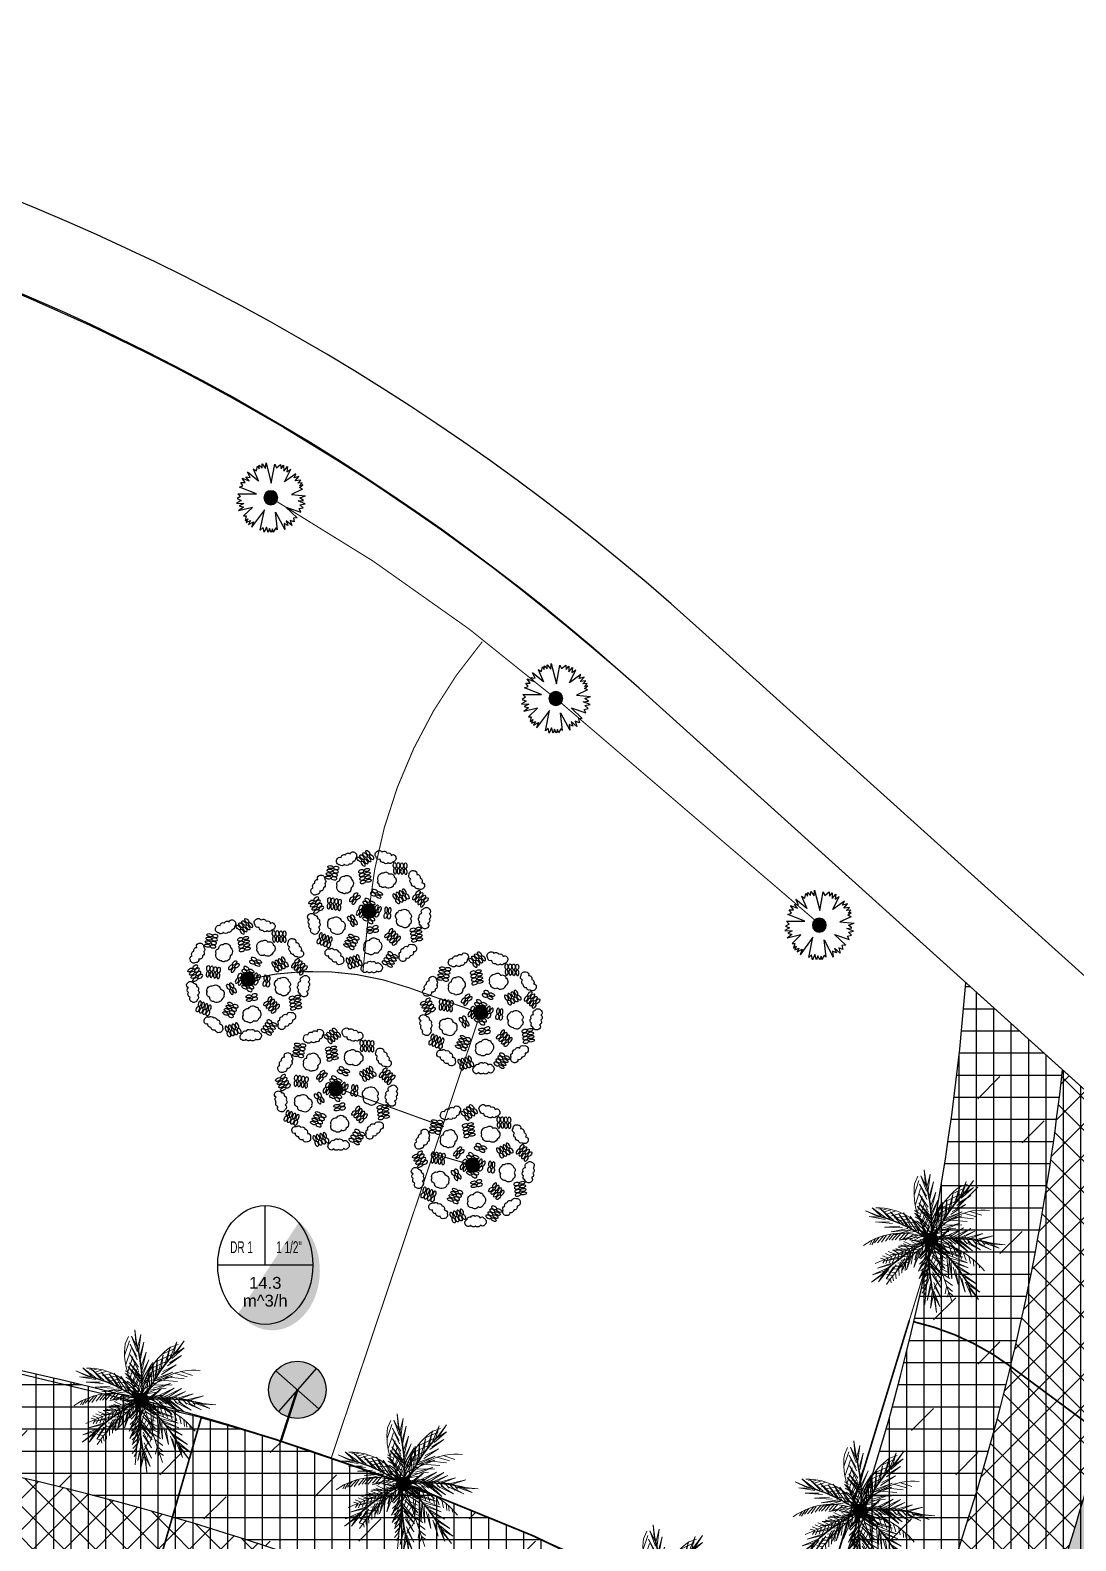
# Model space of a CAD drawing. Extents: x 671027 to 671614, y 802418 to 802669.
# Drawn here: x 671381.83 to 671411.85, y 802572.02 to 802615.4 of the extents above; entities that cross this region are included whole.
import ezdxf
from ezdxf.enums import TextEntityAlignment as Align

# ---------------------------------------------------------------- set-up
doc = ezdxf.new("R2010")
doc.units = 0
for name, color, linetype in [('Bubbler 110', 1, 'Continuous'), ('Bubbler 60', 200, 'Continuous'), ('casia jaloka', 8, 'Continuous'), ('cicas', 8, 'Continuous'), ('drip line', 7, 'Continuous'), ('L-VALV-NOTN', 7, 'Continuous'), ('L-VALV-SYMB', 7, 'Continuous'), ('L-ZONE-ATTR-VALV', 7, 'Continuous'), ('Pipe-Lateral-10 Bars-32mm', 7, 'Continuous'), ('Pipe-Lateral-10 Bars-50mm', 7, 'Continuous'), ('Pipe-Lateral-10 Bars-75mm', 7, 'Continuous'), ('ROAD BORDER', 7, 'Continuous'), ('Roads boundry', 7, 'Continuous'), ('shrubs-Gc', 7, 'Continuous')]:
    doc.layers.add(name, color=color, linetype=linetype)
doc.layers.add('L-SYMB-TRIM', color=7, linetype='Continuous', true_color=0x000000)
doc.layers.add('palm bltshardia', color=8, linetype='Continuous', lineweight=15)
doc.styles.get("Standard").update_dxf_attribs({"font": 'arial.ttf'})
doc.styles.add('ValveZoneLabelText', font='arial.ttf', dxfattribs={"height": 0.2})
doc.linetypes.add('32mm', pattern='A,0.5,-0.2,["32mm",Standard,S=0.1,R=0,X=-0.1,Y=-0.05],-0.5', length=1.2)
doc.linetypes.add('50mm', pattern='A,0.5,-0.2,["50mm",Standard,S=0.1,R=0,X=-0.1,Y=-0.05],-0.5', length=1.2)
doc.linetypes.add('75mm', pattern='A,0.5,-0.2,["75mm",Standard,S=0.1,R=0,X=-0.1,Y=-0.05],-0.5', length=1.2)
doc.linetypes.add('PIPE 90', pattern='A,12.7,-5.08,["GAS",Standard,S=2.54,R=0,X=-2.54,Y=-1.27],-6.35', length=24.13)
pattern_1 = [(90, (0, 0), (-0.5, 0), [])]

# ---------------------------------------------------------------- blocks, each defined once
blk = doc.blocks.new('aer')
at = {"layer": 'palm bltshardia', "color": 60}
for p, q in [((-0.891, 1.136, -0.051), (-0.879, 1.331, -0.051)), ((-0.81, 0.872, -0.051), (-0.819, 1.243, -0.051)), ((-0.278, 0.753, -0.051), (-0.062, 1.138, -0.051)), ((-0.277, 0.977, -0.051), (-0.076, 1.224, -0.051)), ((-0.255, 1.133, -0.051), (-0.058, 1.356, -0.051)), ((-0.707, 0.675, -0.051), (-0.718, 1.075, -0.051)), ((-0.603, 0.53, -0.051), (-0.613, 0.908, -0.051)), ((-0.51, 0.415, -0.051), (-0.513, 0.771, -0.051)), ((-0.258, 0.596, -0.051), (-0.065, 0.972, -0.051)), ((-0.21, 0.41, -0.051), (-0.041, 0.821, -0.051)), ((0.825, 0.752, -0.051), (0.985, 0.699, -0.051)), ((0.904, 0.782, -0.051), (1.026, 0.747, -0.051)), ((1.011, 0.826, -0.051), (1.077, 0.81, -0.051)), ((-0.425, 0.295, -0.051), (-0.425, 0.655, -0.051)), ((-0.339, 0.232, -0.051), (-0.331, 0.554, -0.051)), ((-0.217, 0.114, -0.051), (-0.257, 0.443, -0.051)), ((-0.149, 0.254, -0.051), (-0.025, 0.658, -0.051)), ((-0.095, 0.15, -0.051), (-0.012, 0.47, -0.051)), ((0.371, 0.427, -0.051), (0.632, 0.412, -0.051)), ((0.48, 0.526, -0.051), (0.717, 0.496, -0.051)), ((0.575, 0.6, -0.051), (0.788, 0.582, -0.051)), ((0.714, 0.682, -0.051), (0.895, 0.65, -0.051)), ((-1.388, 0.173, -0.051), (-1.523, 0.314, -0.051)), ((-1.139, 0.052, -0.051), (-1.417, 0.299, -0.051)), ((-0.925, -0.006, -0.051), (-1.225, 0.258, -0.051)), ((-0.748, -0.029, -0.051), (-1.032, 0.221, -0.051)), ((-0.6, -0.038, -0.051), (-0.863, 0.202, -0.051)), ((-0.454, -0.058, -0.051), (-0.718, 0.187, -0.051)), ((-0.349, -0.038, -0.051), (-0.579, 0.187, -0.051)), ((-0.18, -0.029, -0.051), (-0.449, 0.166, -0.051)), ((0.119, 0.117, -0.051), (0.41, 0.15, -0.051)), ((0.196, 0.228, -0.051), (0.479, 0.242, -0.051)), ((0.29, 0.343, -0.051), (0.575, 0.325, -0.051))]:
    blk.add_line(p, q, dxfattribs=at)
at = {"layer": 'palm bltshardia', "elevation": -0.051}
for points in [[(-0.74, 1.253), (-0.9, 1.5), (-0.747, 1.23)], [(0.677, 1.327), (0.807, 1.59), (0.653, 1.32)], [(-1.325, 0.422), (-1.605, 0.513), (-1.304, 0.434)], [(1.474, 0.41), (1.758, 0.487), (1.454, 0.424)], [(1.37, -0.471), (1.65, -0.562), (1.35, -0.483)], [(-1.038, -0.969), (-1.257, -1.165), (-1.038, -0.945)], [(0.31, -1.415), (0.371, -1.703), (0.289, -1.403)]]:
    blk.add_lwpolyline(points, dxfattribs=at)
at = {"layer": 'palm bltshardia', "color": 52, "elevation": -0.051}
for points in [[(-0.674, 1.05), (-0.948, 1.329), (-0.715, 1.143)], [(-0.629, 1.061), (-0.748, 1.433), (-0.692, 1.141)], [(-0.372, 0.679), (-0.449, 1.098), (-0.424, 0.739)], [(0.421, 1.002), (0.498, 1.407), (0.461, 1.073)], [(0.484, 0.952), (0.786, 1.232), (0.523, 1.022)], [(-0.455, 0.644), (-0.79, 0.908), (-0.484, 0.718)], [(-0.243, 0.4), (-0.234, 0.912), (-0.291, 0.483)], [(0.073, 0.241), (0.046, 0.832), (0.12, 0.405)], [(0.226, 0.576), (0.227, 1.052), (0.262, 0.648)], [(0.228, 0.559), (0.631, 0.814), (0.27, 0.628)], [(-1.111, 0.363), (-1.501, 0.383), (-1.204, 0.404)], [(-1.112, 0.409), (-1.451, 0.603), (-1.212, 0.425)], [(-0.664, 0.301), (-1.004, 0.558), (-0.742, 0.31)], [(-0.251, 0.358), (-0.722, 0.605), (-0.315, 0.456)], [(-0.334, 0.177), (-0.694, 0.569), (-0.446, 0.214)], [(-0.02, 0.001), (-0.243, 0.382), (-0.081, 0.025)], [(0.009, 0.105), (0.103, 0.536), (-0.019, 0.164)], [(0.083, 0.078), (0.397, 0.386), (0.148, 0.085)], [(0.094, 0.247), (0.608, 0.539), (0.207, 0.374)], [(0.472, 0.216), (0.851, 0.589), (0.585, 0.247)], [(0.807, 0.324), (1.16, 0.563), (0.886, 0.329)], [(1.257, 0.363), (1.648, 0.363), (1.352, 0.399)], [(1.26, 0.408), (1.609, 0.585), (1.361, 0.419)], [(-0.675, 0.212), (-1.1, 0.179), (-0.747, 0.247)], [(-0.373, 0.158), (-0.866, 0.018), (-0.465, 0.183)], [(-0.024, -0.011), (-0.416, -0.211), (-0.088, 0.002)], [(0.069, -0.039), (0.462, 0.162), (0.133, -0.051)], [(0.51, 0.195), (0.995, 0.031), (0.603, 0.216)], [(0.814, 0.234), (1.237, 0.18), (0.887, 0.265)], [(-0.33, -0.233), (-0.849, -0.348), (-0.418, -0.311)], [(-0.021, -0.049), (-0.462, -0.051), (-0.073, -0.09)], [(-0.334, -0.276), (-0.459, -0.773), (-0.402, -0.343)], [(0.022, -0.075), (-0.197, -0.458), (0.031, -0.14)], [(-0.013, -0.058), (-0.035, -0.498), (-0.056, -0.107)], [(0.034, -0.072), (0.404, -0.312), (0.055, -0.134)], [(0.066, -0.051), (0.288, -0.432), (0.127, -0.075)], [(0.38, -0.226), (0.739, -0.618), (0.491, -0.263)], [(0.419, -0.208), (0.911, -0.068), (0.511, -0.233)], [(0.709, -0.351), (1.049, -0.607), (0.788, -0.36)], [(0.721, -0.261), (1.146, -0.229), (0.792, -0.296)], [(-0.603, -0.456), (-0.995, -0.622), (-0.65, -0.52)], [(-0.531, -0.511), (-0.716, -0.895), (-0.597, -0.555)], [(0.027, -0.435), (-0.133, -0.942), (0.05, -0.549)], [(0.062, -0.459), (0.43, -0.816), (0.087, -0.551)], [(1.156, -0.413), (1.547, -0.432), (1.249, -0.453)], [(1.157, -0.458), (1.496, -0.653), (1.257, -0.474)], [(-0.92, -0.79), (-1.258, -0.987), (-0.984, -0.869)], [(-0.88, -0.812), (-1.092, -1.141), (-0.961, -0.873)], [(0.084, -0.782), (0.031, -1.205), (0.115, -0.855)], [(0.167, -0.748), (0.408, -1.099), (0.172, -0.827)], [(0.214, -1.224), (0.216, -1.615), (0.251, -1.319)], [(0.254, -1.2), (0.432, -1.548), (0.265, -1.301)]]:
    blk.add_lwpolyline(points, dxfattribs=at)
at = {"layer": 'palm bltshardia', "color": 64, "elevation": -0.051}
for points in [[(-0.585, 0.868), (-0.897, 1.137), (-0.626, 0.937)], [(-0.51, 0.897), (-0.602, 1.299), (-0.551, 0.966)], [(0.292, 0.778), (0.353, 1.2), (0.342, 0.84)], [(0.566, 1.137), (0.83, 1.426), (0.604, 1.231)], [(-0.313, 0.485), (-0.726, 0.725), (-0.358, 0.553)], [(-0.298, 0.478), (-0.317, 0.955), (-0.337, 0.549)], [(-0.095, 0.207), (-0.091, 0.798), (-0.148, 0.369)], [(0.146, 0.458), (0.125, 0.989), (0.199, 0.563)], [(0.364, 0.723), (0.688, 0.999), (0.39, 0.798)], [(-0.913, 0.369), (-1.252, 0.602), (-0.99, 0.392)], [(-0.474, 0.204), (-0.81, 0.542), (-0.55, 0.23)], [(-0.1, 0.185), (-0.625, 0.458), (-0.218, 0.308)], [(-0.129, 0.074), (-0.526, 0.513), (-0.278, 0.157)], [(0.047, 0.113), (-0.064, 0.539), (0.073, 0.172)], [(0.187, 0.472), (0.635, 0.72), (0.235, 0.555)], [(0.262, 0.124), (0.681, 0.542), (0.415, 0.2)], [(0.612, 0.236), (0.966, 0.557), (0.69, 0.258)], [(1.059, 0.379), (1.41, 0.595), (1.138, 0.398)], [(-0.922, 0.289), (-1.334, 0.276), (-1, 0.312)], [(-0.463, 0.191), (-0.929, 0.088), (-0.541, 0.21)], [(-0.148, 0.064), (-0.719, -0.091), (-0.319, 0.074)], [(0.083, 0.065), (0.409, -0.232), (0.148, 0.06)], [(0.119, 0.08), (0.5, 0.3), (0.143, 0.14)], [(0.194, -0.113), (0.765, 0.041), (0.364, -0.124)], [(0.281, 0.113), (0.843, -0.071), (0.451, 0.114)], [(0.601, 0.224), (1.061, 0.097), (0.681, 0.239)], [(1.065, 0.298), (1.475, 0.264), (1.143, 0.317)], [(-0.424, -0.34), (-0.884, -0.463), (-0.484, -0.393)], [(-0.139, -0.107), (-0.717, -0.231), (-0.285, -0.194)], [(-0.407, -0.338), (-0.551, -0.792), (-0.463, -0.396)], [(-0.139, -0.129), (-0.291, -0.7), (-0.234, -0.271)], [(0.013, -0.206), (-0.168, -0.769), (0.015, -0.376)], [(0.032, -0.217), (0.451, -0.634), (0.108, -0.37)], [(0.175, -0.124), (0.572, -0.562), (0.324, -0.207)], [(0.509, -0.24), (0.974, -0.138), (0.587, -0.26)], [(0.519, -0.254), (0.856, -0.591), (0.596, -0.279)], [(0.967, -0.338), (1.379, -0.325), (1.045, -0.361)], [(-0.786, -0.638), (-1.158, -0.815), (-0.845, -0.694)], [(-0.721, -0.686), (-0.916, -1.049), (-0.78, -0.742)], [(0.073, -0.569), (-0.052, -1.029), (0.088, -0.648)], [(0.079, -0.553), (0.401, -0.905), (0.101, -0.631)], [(0.958, -0.419), (1.298, -0.652), (1.036, -0.441)], [(0.149, -1.032), (0.117, -1.442), (0.168, -1.11)], [(0.223, -1), (0.44, -1.35), (0.242, -1.078)]]:
    blk.add_lwpolyline(points, dxfattribs=at)
at = {"layer": 'palm bltshardia', "color": 13, "elevation": -0.051}
for points in [[(-0.891, 1.136, 0.234869), (0.008, 0.007, 2.6185)], [(0.679, 1.294, 0.163977), (0.009, 0.019, -5.135633)], [(1.191, 0.889, 0.174923), (0.009, 0.019, -4.874429)], [(-1.388, 0.173, 0.234869), (0.051, 0.063, 2.6185)]]:
    blk.add_lwpolyline(points, format="xyb", dxfattribs=at)
at = {"layer": 'palm bltshardia', "color": 60, "elevation": -0.051}
for points in [[(0.459, 1.092), (0.619, 1.137)], [(0.57, 1.168), (0.645, 1.225)], [(0.232, 0.696), (0.429, 0.764)], [(0.268, 0.782), (0.488, 0.862)], [(0.346, 0.901), (0.522, 0.958)], [(0.406, 0.989), (0.614, 1.066)], [(0.092, 0.302), (0.284, 0.444)], [(0.113, 0.39), (0.329, 0.511)], [(0.15, 0.486), (0.355, 0.584)], [(0.192, 0.581), (0.389, 0.672)], [(-0.476, 0.001), (-0.659, 0.21)], [(-0.476, 0.001), (-0.651, -0.125)], [(-0.344, -0.005), (-0.564, 0.236)], [(-0.198, -0.001), (-0.478, 0.278)], [(0.048, 0.193), (0.251, 0.359)], [(0.132, -0.016), (0.347, 0.123)], [(0.29, -0.013), (0.55, 0.155)], [(0.436, -0.04), (0.597, 0.101)], [(0.555, -0.049), (0.726, 0.112)], [(0.724, -0.058), (0.9, 0.095)], [(0.858, -0.062), (1.03, 0.056)], [(0.997, -0.081), (1.205, 0.046)], [(-0.754, -0.298), (-0.822, -0.593)], [(-0.688, 0), (-0.795, -0.082)], [(-0.598, -0.007), (-0.74, -0.106)], [(-0.654, -0.229), (-0.713, -0.49)], [(-0.525, -0.157), (-0.625, -0.418)], [(-0.344, -0.005), (-0.553, -0.137)], [(-0.367, -0.091), (-0.498, -0.341)], [(-0.251, -0.055), (-0.363, -0.254)], [(-0.286, -0.34), (-0.232, -0.566)], [(-0.147, -0.032), (-0.263, -0.217)], [(-0.219, -0.243), (-0.203, -0.469)], [(-0.163, -0.164), (-0.144, -0.437)], [(-0.001, -0.11), (-0.118, -0.234)], [(-0.002, -0.222), (-0.116, -0.329)], [(-0.002, -0.308), (-0.108, -0.42)], [(-0.094, -0.105), (-0.081, -0.326)], [(-0.003, -0.151), (-0.028, -0.305)], [(0.047, -0.233), (0.01, -0.392)], [(0.042, -0.131), (0.164, -0.228)], [(0.112, -0.327), (0.049, -0.488)], [(0.06, -0.226), (0.195, -0.318)], [(0.075, -0.338), (0.231, -0.415)], [(0.103, -0.075), (0.236, -0.386)], [(0.189, -0.097), (0.322, -0.407)], [(0.29, -0.023), (0.519, -0.229)], [(0.305, -0.161), (0.429, -0.48)], [(0.425, -0.226), (0.506, -0.483)], [(0.437, -0.019), (0.574, -0.184)], [(0.522, -0.296), (0.588, -0.511)], [(0.556, -0.029), (0.699, -0.215)], [(0.621, -0.36), (0.699, -0.542)], [(0.724, -0.048), (0.874, -0.227)], [(0.857, -0.065), (1.008, -0.209)], [(0.974, -0.228), (1.131, -0.415)], [(1.18, -0.085), (1.34, -0.007)], [(1.18, -0.094), (1.325, -0.196)], [(1.32, -0.104), (1.43, -0.038)], [(1.32, -0.098), (1.418, -0.18)], [(-1.094, -0.665), (-1.113, -0.814)], [(-1.032, -0.575), (-1.052, -0.757)], [(-0.966, -0.495), (-0.98, -0.727)], [(-0.864, -0.39), (-0.901, -0.638)], [(-0.446, -0.674), (-0.361, -0.861)], [(-0.435, -0.581), (-0.335, -0.782)], [(-0.388, -0.512), (-0.311, -0.683)], [(-0.353, -0.437), (-0.28, -0.608)], [(-0.002, -0.409), (-0.051, -0.459), (-0.22, -0.606)], [(-0.002, -0.478), (-0.172, -0.649)], [(-0.002, -0.548), (-0.171, -0.706)], [(-0.003, -0.64), (-0.149, -0.79)], [(-0.003, -0.64), (0.116, -0.754)], [(-0.002, -0.409), (0.047, -0.459), (0.121, -0.528)], [(-0.002, -0.478), (0.102, -0.583)], [(-0.002, -0.548), (0.105, -0.657)], [(0.129, -0.42), (0.091, -0.619)], [(0.187, -0.532), (0.125, -0.75)], [(0.126, -0.419), (0.288, -0.539)], [(0.158, -0.54), (0.351, -0.659)], [(0.239, -0.622), (0.171, -0.827)], [(0.181, -0.642), (0.37, -0.747)], [(0.286, -0.717), (0.199, -0.946)], [(0.729, -0.411), (0.789, -0.581)], [(0.829, -0.453), (0.894, -0.625)], [(0.922, -0.499), (0.988, -0.649)], [(1.013, -0.55), (1.089, -0.703)], [(1.102, -0.589), (1.171, -0.694)], [(-1.152, -0.763), (-1.161, -0.855)], [(-0.534, -0.991), (-0.439, -1.198)], [(-0.519, -0.935), (-0.414, -1.11)], [(-0.505, -0.816), (-0.4, -1.009)], [(-0.485, -0.747), (-0.393, -0.918)], [(-0.002, -0.904), (-0.144, -1.051)], [(-0.003, -0.726), (-0.14, -0.854)], [(-0.003, -0.829), (-0.127, -0.93)], [(-0.003, -1.014), (-0.124, -1.13)], [(-0.005, -1.014), (0.116, -1.131)], [(-0.004, -0.904), (0.136, -1.052)], [(-0.003, -0.726), (0.14, -0.841)], [(-0.003, -0.829), (0.138, -0.925)], [(0.211, -0.744), (0.429, -0.854)], [(0.316, -0.854), (0.242, -1.038)], [(0.28, -0.865), (0.459, -0.951)], [(0.341, -0.985), (0.28, -1.117)], [(0.351, -0.979), (0.485, -1.034)], [(0.392, -1.083), (0.533, -1.133)], [(-0.547, -1.202), (-0.446, -1.344)], [(-0.543, -1.113), (-0.461, -1.266)], [(-0.541, -1.292), (-0.468, -1.389)], [(-0.003, -1.106), (-0.107, -1.216)], [(-0.003, -1.199), (-0.015, -1.204), (-0.072, -1.28)], [(-0.005, -1.106), (0.099, -1.216)], [(-0.005, -1.199), (0.007, -1.204), (0.063, -1.28)], [(0.381, -1.09), (0.311, -1.222)], [(0.42, -1.186), (0.348, -1.292)], [(0.428, -1.18), (0.553, -1.209)], [(0.496, -1.263), (0.45, -1.328)], [(0.496, -1.263), (0.574, -1.28)]]:
    blk.add_lwpolyline(points, dxfattribs=at)
at = {"layer": 'palm bltshardia', "color": 13, "elevation": -0.051}
for points in [[(1.572, -0.121), (-0.008, 0.006)], [(-0.001, -0.009), (-0.005, -1.443)], [(0.023, -0.021), (1.368, -0.745)]]:
    blk.add_lwpolyline(points, dxfattribs=at)
at = {"layer": 'palm bltshardia', "color": 60, "elevation": -0.051}
blk.add_lwpolyline([(0.564, -1.395, -0.096681), (0.06, -0.134, 0.41346)], format="xyb", dxfattribs=at)
at = {"layer": 'palm bltshardia', "color": 15}
for centre, radius, start, end in [((2.757, 2.687, -0.051), 3.795, 202.5718, 223.5983), ((2.757, 2.687, -0.051), 3.781, 202.2898, 223.5983), ((3.668, -0.983, -0.051), 3.795, 142.5718, 163.5983), ((3.668, -0.983, -0.051), 3.781, 142.2898, 163.5983), ((-1.82, -3.326, -0.051), 3.781, 61.1603, 82.4687), ((-1.82, -3.326, -0.051), 3.795, 61.1603, 82.1867), ((1.778, -3.358, -0.051), 3.795, 94.9049, 115.9313), ((1.778, -3.358, -0.051), 3.781, 94.6228, 115.9313), ((1.96, -3.271, -0.051), 3.795, 121.1603, 142.1867), ((1.96, -3.271, -0.051), 3.781, 121.1603, 142.4687), ((3.803, 0.03, -0.051), 3.795, 181.1603, 202.1867), ((3.803, 0.03, -0.051), 3.781, 181.1603, 202.4687), ((1.866, 3.277, -0.051), 3.795, 241.1603, 262.1867), ((1.866, 3.277, -0.051), 3.781, 241.1603, 262.4687)]:
    blk.add_arc(centre, radius, start, end, dxfattribs=at)
at = {"layer": 'palm bltshardia', "color": 60, "extrusion": (0, 0, -1)}
for centre, major_axis, start_param, end_param in [((1.156, 0.858, -0.051), (0.869, -1.145), 1.597919, 2.736382), ((0.009, 0.019, -0.051), (-0.0166, -0.0126), 4.61587, 6.963033), ((1.019, -1.193, -0.051), (-1.248, -0.947), 0.42674, 1.511951)]:
    blk.add_ellipse(centre, major_axis=major_axis, ratio=1, start_param=start_param, end_param=end_param, dxfattribs=at)
at = {"layer": 'palm bltshardia', "color": 13, "extrusion": (0, 0, -1)}
blk.add_ellipse((0.106, -1.436, -0.051), major_axis=(0.863, -1.136), ratio=1, start_param=2.601404, end_param=3.68612, dxfattribs=at)
blk = doc.blocks.new('TUJA ORIENTALIS')
at = {"layer": 'cicas', "color": 3}
for points in [[(-0.235, 0.869), (-0.16, 0.372), (-0.404, 0.804)], [(-0.235, 0.869), (-0.235, 0.869), (-0.148, 0.809), (-0.105, 0.908), (-0.105, 0.908), (-0.105, 0.908), (-0.043, 0.81), (0.01, 0.945), (0.052, 0.747), (0.093, 0.879), (0.145, 0.774), (0.226, 0.915)], [(0.385, 0.802), (0.189, 0.53), (0.226, 0.915)], [(-0.844, 0.363), (-0.495, 0.269), (-0.779, 0.531)], [(-0.404, 0.804), (-0.404, 0.804), (-0.43, 0.702), (-0.528, 0.746), (-0.528, 0.746), (-0.528, 0.746), (-0.508, 0.632), (-0.638, 0.698), (-0.537, 0.521), (-0.656, 0.593), (-0.624, 0.48), (-0.779, 0.531)], [(0.831, 0.408), (0.301, 0.221), (0.717, 0.632)], [(0.385, 0.802), (0.385, 0.802), (0.394, 0.731), (0.514, 0.779), (0.476, 0.699), (0.566, 0.753), (0.536, 0.639), (0.633, 0.702), (0.581, 0.557), (0.717, 0.632), (0.717, 0.632), (0.717, 0.632)], [(-0.844, 0.363), (-0.844, 0.363), (-0.78, 0.282), (-0.903, 0.238), (-0.821, 0.204), (-0.923, 0.184), (-0.826, 0.119), (-0.94, 0.101), (-0.804, 0.027), (-0.956, -0.007), (-0.956, -0.007), (-0.956, -0.007)], [(0.888, -0.057), (0.888, -0.057), (0.83, -0.015), (0.931, 0.066), (0.842, 0.073), (0.933, 0.124), (0.82, 0.154), (0.922, 0.208), (0.77, 0.234), (0.902, 0.316), (0.765, 0.321), (0.831, 0.408)], [(-0.956, -0.007), (-0.393, -0.069), (-0.393, -0.069)], [(-0.393, -0.069), (-0.882, -0.233), (-0.779, -0.264), (-0.856, -0.391), (-0.856, -0.391), (-0.856, -0.391), (-0.739, -0.387), (-0.821, -0.468), (-0.668, -0.448), (-0.771, -0.565), (-0.638, -0.53), (-0.69, -0.642)], [(0.642, -0.631), (0.312, -0.37), (0.503, -0.746)], [(0.888, -0.057), (0.407, -0.07), (0.908, -0.251)], [(0.642, -0.631), (0.642, -0.631), (0.633, -0.525), (0.74, -0.536), (0.74, -0.536), (0.74, -0.536), (0.685, -0.434), (0.829, -0.455), (0.676, -0.32), (0.812, -0.35), (0.746, -0.253), (0.908, -0.251)], [(-0.548, -0.766), (-0.371, -0.423), (-0.69, -0.642)], [(-0.106, -0.883), (-0.106, -0.883), (-0.162, -0.807), (-0.221, -0.907), (-0.212, -0.818), (-0.278, -0.899), (-0.289, -0.783), (-0.359, -0.874), (-0.359, -0.72), (-0.462, -0.837), (-0.444, -0.701), (-0.548, -0.766)], [(-0.106, -0.883), (-0.008, -0.563), (0.081, -0.939)], [(0.503, -0.746), (0.503, -0.746), (0.401, -0.718), (0.392, -0.826), (0.392, -0.826), (0.392, -0.826), (0.302, -0.752), (0.296, -0.898), (0.191, -0.723), (0.195, -0.862), (0.113, -0.779), (0.081, -0.939)]]:
    blk.add_lwpolyline(points, dxfattribs=at)
blk.add_circle((0, 0), 0.0493, dxfattribs=at)
blk = doc.blocks.new('te')
at = {"layer": 'casia jaloka', "color": 50, "elevation": -0.118}
for points in [[(1.096, 2.415, 0.520567), (0.905, 2.488, 0.520567), (0.698, 2.573, 0.520567), (0.489, 2.586, 0.520567), (0.327, 2.657, 0.520567), (0.252, 2.394, 0.520567), (0.286, 2.365, 0.520567), (0.422, 2.239, 0.520567), (0.594, 2.148, 0.520567), (0.803, 2.178, 0.520567), (1.011, 2.172, 0.520567)], [(-0.713, 2.555, 0.520567), (-0.906, 2.488, 0.520567), (-1.119, 2.419, 0.520567), (-1.288, 2.295, 0.520567), (-1.458, 2.245, 0.520567), (-1.346, 1.996, 0.520567), (-1.301, 1.995, 0.520567), (-1.116, 1.986, 0.520567), (-0.926, 2.028, 0.520567), (-0.785, 2.185, 0.520567), (-0.622, 2.313, 0.520567)], [(-2.188, 1.499, 0.520567), (-2.293, 1.323, 0.520567), (-2.413, 1.134, 0.520567), (-2.462, 0.93, 0.520567), (-2.56, 0.783, 0.520567), (-2.314, 0.664, 0.520567), (-2.279, 0.692, 0.520567), (-2.132, 0.804, 0.520567), (-2.013, 0.958, 0.520567), (-2.005, 1.169, 0.520567), (-1.963, 1.372, 0.520567)], [(-1.073, 1.445, 0.520567), (-1.276, 1.33, 0.520567), (-1.47, 1.136, 0.520567), (-1.487, 1.136, 0.520567), (-1.355, 0.828, 0.520567), (-0.985, 0.819, 0.520567), (-0.985, 0.828, 0.520567), (-0.738, 1.048, 0.520567), (-0.747, 1.181, 0.520567)], [(1.043, 1.467, 0.520567), (0.871, 1.624, 0.520567), (0.627, 1.749, 0.520567), (0.621, 1.766, 0.520567), (0.369, 1.545, 0.520567), (0.475, 1.19, 0.520567), (0.483, 1.192, 0.520567), (0.769, 1.026, 0.520567), (0.892, 1.075, 0.520567)], [(2.392, 1.145, 0.520567), (2.293, 1.324, 0.520567), (2.188, 1.522, 0.520567), (2.037, 1.667, 0.520567), (1.958, 1.826, 0.520567), (1.732, 1.672, 0.520567), (1.739, 1.628, 0.520567), (1.762, 1.444, 0.520567), (1.836, 1.264, 0.520567), (2.015, 1.152, 0.520567), (2.17, 1.014, 0.520567)], [(1.717, -0.538, 0.520567), (1.814, -0.326, 0.520567), (1.857, -0.056, 0.520567), (1.871, -0.045, 0.520567), (1.583, 0.127, 0.520567), (1.278, -0.084, 0.520567), (1.283, -0.091, 0.520567), (1.213, -0.414, 0.520567), (1.298, -0.516, 0.520567)], [(2.569, -0.66, 0.520567), (2.608, -0.459, 0.520567), (2.655, -0.24, 0.520567), (2.632, -0.032, 0.520567), (2.673, 0.14, 0.520567), (2.402, 0.168, 0.520567), (2.378, 0.129, 0.520567), (2.278, -0.027, 0.520567), (2.219, -0.212, 0.520567), (2.284, -0.413, 0.520567), (2.314, -0.618, 0.520567)], [(-2.639, -0.258, 0.520567), (-2.607, -0.46, 0.520567), (-2.577, -0.682, 0.520567), (-2.484, -0.87, 0.520567), (-2.464, -1.046, 0.520567), (-2.2, -0.979, 0.520567), (-2.191, -0.935, 0.520567), (-2.15, -0.754, 0.520567), (-2.158, -0.559, 0.520567), (-2.288, -0.394, 0.520567), (-2.386, -0.211, 0.520567)], [(-1.706, -0.574, 0.520567), (-1.659, -0.802, 0.520567), (-1.535, -1.047, 0.520567), (-1.54, -1.063, 0.520567), (-1.206, -1.033, 0.520567), (-1.083, -0.683, 0.520567), (-1.092, -0.681, 0.520567), (-1.225, -0.378, 0.520567), (-1.353, -0.345, 0.520567)], [(0.019, -1.8, 0.520567), (0.25, -1.826, 0.520567), (0.521, -1.783, 0.520567), (0.535, -1.794, 0.520567), (0.61, -1.466, 0.520567), (0.315, -1.241, 0.520567), (0.31, -1.249, 0.520567), (-0.019, -1.282, 0.520567), (-0.09, -1.394, 0.520567)], [(-1.856, -1.894, 0.520567), (-1.701, -2.029, 0.520567), (-1.536, -2.179, 0.520567), (-1.344, -2.263, 0.520567), (-1.216, -2.385, 0.520567), (-1.056, -2.164, 0.520567), (-1.077, -2.124, 0.520567), (-1.162, -1.96, 0.520567), (-1.293, -1.815, 0.520567), (-1.499, -1.772, 0.520567), (-1.693, -1.695, 0.520567)], [(1.543, -2.157, 0.520567), (1.702, -2.028, 0.520567), (1.879, -1.891, 0.520567), (1.995, -1.716, 0.520567), (2.138, -1.611, 0.520567), (1.948, -1.415, 0.520567), (1.905, -1.43, 0.520567), (1.728, -1.485, 0.520567), (1.563, -1.589, 0.520567), (1.485, -1.784, 0.520567), (1.376, -1.961, 0.520567)], [(-0.204, -2.644, 0.520567), (0.001, -2.648, 0.520567), (0.224, -2.656, 0.520567), (0.425, -2.597, 0.520567), (0.602, -2.609, 0.520567), (0.582, -2.336, 0.520567), (0.54, -2.32, 0.520567), (0.37, -2.248, 0.520567), (0.176, -2.222, 0.520567), (-0.01, -2.321, 0.520567), (-0.207, -2.387, 0.520567)]]:
    blk.add_lwpolyline(points, format="xyb", close=True, dxfattribs=at)
at = {"layer": 'casia jaloka', "color": 86}
blk.add_circle((0, 0, -0.118), 0.0446, dxfattribs=at)
at = {"layer": 'casia jaloka', "color": 86, "extrusion": (0, 0, -1)}
for centre, major_axis in [((-0.284, 2.537, -0.118), (-0.068, -0.104)), ((-0.149, 2.458, -0.118), (-0.068, -0.104)), ((-0.01, 2.381, -0.118), (-0.068, -0.104)), ((0.121, 2.298, -0.118), (-0.068, -0.104)), ((1.413, 2.126, -0.118), (-0.119, -0.036)), ((1.465, 1.979, -0.118), (-0.119, -0.036)), ((-1.848, 1.76, -0.118), (0.015, -0.123)), ((-1.694, 1.787, -0.118), (0.015, -0.123)), ((-1.538, 1.818, -0.118), (0.015, -0.123)), ((-1.384, 1.838, -0.118), (0.015, -0.123)), ((-0.391, 1.757, -0.118), (0.124, 0.008)), ((-0.38, 1.602, -0.118), (0.124, 0.008)), ((-0.357, 1.444, -0.118), (0.124, 0.008)), ((-0.34, 1.289, -0.118), (0.124, 0.008)), ((1.523, 1.831, -0.118), (-0.119, -0.036)), ((1.57, 1.682, -0.118), (-0.119, -0.036)), ((-0.677, 0.615, -0.118), (0.0935, 0.0817)), ((0.302, 0.696, -0.118), (0.107, -0.064)), ((0.376, 0.834, -0.118), (0.107, -0.064)), ((1.121, 0.721, -0.118), (0.046, -0.115)), ((1.263, 0.786, -0.118), (0.046, -0.115)), ((1.406, 0.856, -0.118), (0.046, -0.115)), ((1.55, 0.915, -0.118), (0.046, -0.115)), ((2.449, 0.72, -0.118), (-0.114, 0.049)), ((-2.547, 0.161, -0.118), (0.0908, -0.0847)), ((-2.446, 0.28, -0.118), (0.0908, -0.0847)), ((-2.347, 0.404, -0.118), (0.0908, -0.0847)), ((-2.242, 0.519, -0.118), (0.0908, -0.0847)), ((-1.792, 0.171, -0.118), (0.031, 0.12)), ((-1.641, 0.134, -0.118), (0.031, 0.12)), ((-1.484, 0.107, -0.118), (0.031, 0.12)), ((-1.331, 0.075, -0.118), (0.031, 0.12)), ((-0.569, 0.503, -0.118), (0.0935, 0.0817)), ((-0.226, -0.06, -0.118), (-0.056, 0.111)), ((-0.137, 0.362, -0.118), (0.111, 0.056)), ((-0.06, 0.226, -0.118), (0.111, 0.056)), ((0.226, 0.06, -0.118), (0.056, -0.111)), ((0.362, 0.137, -0.118), (0.056, -0.111)), ((0.756, -0.072, -0.118), (-0.028, -0.121)), ((0.909, -0.1, -0.118), (-0.028, -0.121)), ((2.284, 0.279, -0.118), (-0.114, 0.049)), ((2.343, 0.423, -0.118), (-0.114, 0.049)), ((2.394, 0.574, -0.118), (-0.114, 0.049)), ((-0.794, -0.454, -0.118), (-0.049, 0.114)), ((-0.654, -0.386, -0.118), (-0.049, 0.114)), ((-0.362, -0.137, -0.118), (-0.056, 0.111)), ((0.06, -0.226, -0.118), (-0.111, -0.056)), ((0.137, -0.362, -0.118), (-0.111, -0.056)), ((-2.057, -1.199, -0.118), (0.124, -0.007)), ((-2.054, -1.358, -0.118), (0.124, -0.007)), ((-2.05, -1.044, -0.118), (0.124, -0.007)), ((-0.56, -1.378, -0.118), (-0.105, 0.066)), ((-0.483, -1.242, -0.118), (-0.105, 0.066)), ((0.165, -0.741, -0.118), (-0.124, -0.011)), ((0.186, -0.896, -0.118), (-0.124, -0.011)), ((1.032, -0.843, -0.118), (-0.0954, -0.0794)), ((1.138, -0.958, -0.118), (-0.0954, -0.0794)), ((1.248, -1.073, -0.118), (-0.0954, -0.0794)), ((1.349, -1.191, -0.118), (-0.0954, -0.0794)), ((1.929, -1.254, -0.118), (-0.056, 0.111)), ((2.067, -1.182, -0.118), (-0.056, 0.111)), ((2.203, -1.099, -0.118), (-0.056, 0.111)), ((2.339, -1.022, -0.118), (-0.056, 0.111)), ((-2.055, -1.514, -0.118), (0.124, -0.007)), ((-0.716, -1.651, -0.118), (-0.105, 0.066)), ((-0.634, -1.519, -0.118), (-0.105, 0.066)), ((-0.9, -2.117, -0.118), (0.0992, 0.0747)), ((-0.805, -2.241, -0.118), (0.0992, 0.0747)), ((-0.7, -2.361, -0.118), (0.0992, 0.0747)), ((-0.6, -2.481, -0.118), (0.0992, 0.0747)), ((0.672, -2.201, -0.118), (0.028, 0.121)), ((0.824, -2.234, -0.118), (0.028, 0.121)), ((0.981, -2.258, -0.118), (0.028, 0.121)), ((1.135, -2.286, -0.118), (0.028, 0.121))]:
    blk.add_ellipse(centre, major_axis=major_axis, ratio=0.516679, dxfattribs=at)
at = {"layer": 'casia jaloka', "color": 86}
for centre, major_axis in [((-0.427, 2.329, -0.118), (0.073, 0.101)), ((-0.292, 2.25, -0.118), (0.073, 0.101)), ((-0.152, 2.174, -0.118), (0.073, 0.101)), ((-0.021, 2.09, -0.118), (0.073, 0.101)), ((1.17, 2.058, -0.118), (0.12, 0.03)), ((1.223, 1.911, -0.118), (0.12, 0.03)), ((-1.824, 1.51, -0.118), (-0.009, 0.124)), ((-1.67, 1.536, -0.118), (-0.009, 0.124)), ((-1.514, 1.567, -0.118), (-0.009, 0.124)), ((-1.36, 1.588, -0.118), (-0.009, 0.124)), ((-0.14, 1.767, -0.118), (-0.124, -0.002)), ((-0.128, 1.612, -0.118), (-0.124, -0.002)), ((-0.106, 1.454, -0.118), (-0.124, -0.002)), ((-0.088, 1.299, -0.118), (-0.124, -0.002)), ((1.281, 1.763, -0.118), (0.12, 0.03)), ((1.327, 1.615, -0.118), (0.12, 0.03)), ((-0.483, 0.776, -0.118), (-0.0974, -0.077)), ((-0.375, 0.663, -0.118), (-0.0974, -0.077)), ((0.589, 0.7, -0.118), (-0.103, 0.069)), ((1.351, 0.55, -0.118), (-0.04, 0.117)), ((1.493, 0.62, -0.118), (-0.04, 0.117)), ((1.638, 0.679, -0.118), (-0.04, 0.117)), ((2.165, 0.678, -0.118), (0.112, -0.054)), ((2.22, 0.825, -0.118), (0.112, -0.054)), ((-2.368, -0.016, -0.118), (-0.0864, 0.0891)), ((-2.267, 0.103, -0.118), (-0.0864, 0.0891)), ((-2.167, 0.227, -0.118), (-0.0864, 0.0891)), ((-2.062, 0.342, -0.118), (-0.0864, 0.0891)), ((-1.724, 0.413, -0.118), (-0.036, -0.119)), ((-1.573, 0.376, -0.118), (-0.036, -0.119)), ((-1.416, 0.349, -0.118), (-0.036, -0.119)), ((-1.263, 0.318, -0.118), (-0.036, -0.119)), ((-0.47, 0.09, -0.118), (0.05, -0.113)), ((-0.334, 0.167, -0.118), (0.05, -0.113)), ((0.09, 0.47, -0.118), (-0.113, -0.05)), ((0.167, 0.334, -0.118), (-0.113, -0.05)), ((0.47, -0.09, -0.118), (-0.05, 0.113)), ((0.515, 0.562, -0.118), (-0.103, 0.069)), ((1.208, 0.485, -0.118), (-0.04, 0.117)), ((2.055, 0.384, -0.118), (0.112, -0.054)), ((2.114, 0.528, -0.118), (0.112, -0.054)), ((-0.887, -0.22, -0.118), (0.043, -0.116)), ((-0.747, -0.152, -0.118), (0.043, -0.116)), ((-0.167, -0.334, -0.118), (0.113, 0.05)), ((-0.09, -0.47, -0.118), (0.113, 0.05)), ((0.334, -0.167, -0.118), (-0.05, 0.113)), ((0.694, -0.316, -0.118), (0.034, 0.12)), ((0.847, -0.344, -0.118), (0.034, 0.12)), ((-1.806, -1.219, -0.118), (-0.124, 0.013)), ((-1.803, -1.378, -0.118), (-0.124, 0.013)), ((-1.8, -1.063, -0.118), (-0.124, 0.013)), ((-0.844, -1.379, -0.118), (0.102, -0.071)), ((-0.769, -1.239, -0.118), (0.102, -0.071)), ((-0.692, -1.103, -0.118), (0.102, -0.071)), ((-0.086, -0.757, -0.118), (0.124, 0.005)), ((-0.065, -0.912, -0.118), (0.124, 0.005)), ((0.835, -0.999, -0.118), (0.0993, 0.0746)), ((0.941, -1.115, -0.118), (0.0993, 0.0746)), ((1.051, -1.229, -0.118), (0.0993, 0.0746)), ((1.152, -1.348, -0.118), (0.0993, 0.0746)), ((1.821, -1.027, -0.118), (0.051, -0.113)), ((1.959, -0.955, -0.118), (0.051, -0.113)), ((2.095, -0.872, -0.118), (0.051, -0.113)), ((2.23, -0.795, -0.118), (0.051, -0.113)), ((-1.804, -1.534, -0.118), (-0.124, 0.013)), ((-0.926, -1.512, -0.118), (0.102, -0.071)), ((-0.695, -1.971, -0.118), (-0.103, -0.07)), ((0.735, -1.957, -0.118), (-0.034, -0.119)), ((0.887, -1.991, -0.118), (-0.034, -0.119)), ((1.044, -2.015, -0.118), (-0.034, -0.119)), ((1.197, -2.043, -0.118), (-0.034, -0.119)), ((-0.6, -2.095, -0.118), (-0.103, -0.07)), ((-0.495, -2.214, -0.118), (-0.103, -0.07)), ((-0.396, -2.335, -0.118), (-0.103, -0.07))]:
    blk.add_ellipse(centre, major_axis=major_axis, ratio=0.516679, dxfattribs=at)
blk = doc.blocks.new('Bubbler 110')
at = {"layer": 'Bubbler 110'}
h = blk.add_hatch(color=1, dxfattribs=at)
h.dxf.hatch_style = 1
h.paths.add_polyline_path([(-0.2, 0, 1), (0.2, 0, 1)])
at = {"layer": 'Bubbler 110', "color": 7}
blk.add_circle((0, 0), 0.2, dxfattribs=at)
blk = doc.blocks.new('Bubbler 60')
at = {"layer": 'Bubbler 60'}
h = blk.add_hatch(color=200, dxfattribs=at)
h.dxf.hatch_style = 1
h.paths.add_polyline_path([(0.2, 0, 1), (-0.2, 0, 1)])
at = {"layer": 'Bubbler 60', "color": 7}
blk.add_circle((0, 0), 0.2, dxfattribs=at)
blk = doc.blocks.new('valvesym-1')
at = {"linetype": 'Continuous', "lineweight": 0}
for points in [[(-0.006, 0), (-0.747, 0), (-0.75, 0.006), (-0.741, 0.117), (-0.713, 0.232), (-0.668, 0.34), (-0.607, 0.441), (-0.53, 0.53), (-0.441, 0.607), (-0.34, 0.668), (-0.232, 0.713), (-0.117, 0.741), (-0.006, 0.75), (0, 0.747), (0, 0.006)], [(0.747, 0), (0.006, 0), (0, -0.006), (0, -0.747), (0.006, -0.75), (0.117, -0.741), (0.232, -0.713), (0.34, -0.668), (0.441, -0.607), (0.53, -0.53), (0.607, -0.441), (0.668, -0.34), (0.713, -0.232), (0.741, -0.117), (0.75, -0.006)]]:
    blk.add_hatch(color=0, dxfattribs=at).paths.add_polyline_path(points, flags=0)
at = {"layer": 'L-SYMB-TRIM', "linetype": 'Continuous', "lineweight": 0}
h = blk.add_hatch(color=256, dxfattribs=at)
edge = h.paths.add_edge_path()
edge.add_arc((0, 0), 0.75, 0, 360)
at = {"color": 0, "linetype": 'Continuous', "ltscale": 0.102234, "flags": 128}
for points in [[(0, 0.75), (0, -0.75)], [(0.75, 0), (-0.75, 0)]]:
    blk.add_lwpolyline(points, dxfattribs=at)
at = {"color": 0, "linetype": 'Continuous', "ltscale": 0.102234}
blk.add_circle((0, 0), 0.75, dxfattribs=at)
blk = doc.blocks.new('ControlValve-1')
at = {"layer": 'L-VALV-SYMB', "color": 0, "xscale": 1.000000032, "yscale": 1.000000032}
blk.add_blockref('valvesym-1', (0, 0), dxfattribs=at)
at = {"layer": 'L-ZONE-ATTR-VALV', "style": 'ValveZoneLabelText'}
blk.add_attdef('WaterSource/ZoneId', (0, 0), '', height=0.2, dxfattribs=at)
blk = doc.blocks.new('V-D-1.5')
at = {"layer": 'L-VALV-SYMB', "color": 130, "rotation": 48.58537856362994}
blk.add_blockref('ControlValve-1', (0, 0), dxfattribs=at)
blk = doc.blocks.new('vnotation-4')
h = blk.add_hatch(color=256)
edge = h.paths.add_edge_path()
edge.add_ellipse((0, 0), major_axis=(0, 0.5), ratio=0.8, start_angle=151.2394, end_angle=321.1378)
edge.add_ellipse((0.059, -0.049), major_axis=(0, 0.5), ratio=0.8, start_angle=141.1378, end_angle=331.2394, ccw=False)
for p, q in [((0, 0), (0, 0.5)), ((0.4, 0), (-0.4, 0))]:
    blk.add_line(p, q)
blk.add_ellipse((0, 0), major_axis=(0, 0.5), ratio=0.8, start_param=-3.141592653589793, end_param=3.141592653589793)
for tag, p in [('AA', (-0.2, 0.15)), ('2', (0.2, 0.15)), ('20', (0, -0.15)), ('GPM', (0, -0.3))]:
    blk.add_attdef(tag, text='', height=0.1).set_placement(p, align=Align.MIDDLE_CENTER)
at = {"flags": 1}
blk.add_attdef('WATERSOURCE/ZONEID', text='', height=0.005, dxfattribs=at).set_placement((0, 0), align=Align.MIDDLE_CENTER)

msp = doc.modelspace()

# ---------------------------------------------------------------- hatches: boundary and pattern name
at = {"layer": 'drip line', "true_color": 0xfecc66, "transparency": 33554585}
h = msp.add_hatch(dxfattribs=at)
h.set_pattern_fill('ANSI31', color=31, scale=4, angle=45)
h.set_pattern_definition(pattern_1)
h.paths.add_polyline_path([(671405.369, 802563.991, 0.159783), (671358.427, 802575.561, 0.103741), (671353.712, 802578.087, -0.163178), (671403.997, 802568.298, 0.079175), (671408.691, 802588.044), (671411.471, 802585.538, -0.083537)])
h = msp.add_hatch(dxfattribs=at)
h.set_pattern_fill('ANSI31', color=31, scale=4, angle=45)
h.set_pattern_definition(pattern_1)
h.paths.add_polyline_path([(671406.534, 802559.639, 0.163176), (671360.956, 802572.707, 0.073569), (671358.427, 802575.561, -0.159783), (671405.369, 802563.991, 0.083537), (671411.471, 802585.538), (671414.188, 802583.088, -0.088167)])
h = msp.add_hatch(dxfattribs=at)
h.set_pattern_fill('ANSI31', color=31, scale=4, angle=45)
h.set_pattern_definition(pattern_1)
h.paths.add_polyline_path([(671406.534, 802559.639, 0.088167), (671414.188, 802583.088), (671416.852, 802580.686, -0.093017), (671407.494, 802555.245, 0.163199), (671364.365, 802569.78, -0.283162), (671361.689, 802571.433, 0.028217), (671360.956, 802572.707, -0.163176)])
at = {"layer": 'shrubs-Gc', "linetype": 'ByBlock'}
h = msp.add_hatch(dxfattribs=at)
h.set_pattern_fill('DOLMIT', color=240, scale=0.1)
h.paths.add_polyline_path([(671405.369, 802563.991, 0.159783), (671358.427, 802575.561, 0.103741), (671353.712, 802578.087, -0.163178), (671403.997, 802568.298, 0.079175), (671408.691, 802588.044), (671411.471, 802585.538, -0.083537)])
at = {"layer": 'shrubs-Gc'}
h = msp.add_hatch(dxfattribs=at)
h.set_pattern_fill('ANSI37', color=74, scale=0.2)
h.paths.add_polyline_path([(671406.534, 802559.639, 0.163176), (671360.956, 802572.707, 0.073569), (671358.427, 802575.561, -0.159783), (671405.369, 802563.991, 0.083537), (671411.471, 802585.538), (671414.188, 802583.088, -0.088167)])
h = msp.add_hatch(dxfattribs=at)
h.set_pattern_fill('AR-SAND', color=219, scale=0.01125)
h.paths.add_polyline_path([(671406.534, 802559.639, 0.088167), (671414.188, 802583.088), (671416.852, 802580.686, -0.093017), (671407.494, 802555.245, 0.163199), (671364.365, 802569.78, -0.283162), (671361.689, 802571.433, 0.028217), (671360.956, 802572.707, -0.163176)])

# ---------------------------------------------------------------- linework, layer by layer
at = {"color": 119}
for centre, radius, start, end in [((671344.387, 802592.898), 64.487, 337.57547, 355.6833), ((671344.387, 802592.898), 67.487, 334.63761, 353.73854), ((671344.387, 802592.898), 70.487, 331.84595, 352.00016), ((671364.257, 802498.204), 80.577, 60.44894, 97.5198), ((671364.257, 802498.204), 77.577, 57.99767, 94.31021), ((671364.257, 802498.204), 74.577, 55.46633, 92.53684)]:
    msp.add_arc(centre, radius, start, end, dxfattribs=at)
at = {"color": 0}
msp.add_arc((671344.387, 802592.898), 73.487, 329.17774, 350.43456, dxfattribs=at)
at = {"layer": 'Pipe-Lateral-10 Bars-32mm', "color": 5, "linetype": '32mm', "const_width": 0.03}
for points, elevation in [([(671344.911, 802606.102), (671351.753, 802578.501), (671361.127, 802578.746, -0.075121), (671386.74, 802575.557, -0.075121)], 0.02), ([(671394.754, 802587.165), (671392.707, 802587.898, 0.146215), (671388.105, 802588.145, -0.146215)], 0)]:
    msp.add_lwpolyline(points, format="xyb", dxfattribs=dict(at, elevation=elevation))
for points in [[(671404.539, 802589.688), (671397.074, 802596.076, 0.046193), (671388.779, 802601.941, 0.171782)], [(671391.379, 802588.355), (671391.55, 802590.101, -0.151874), (671394.809, 802597.838, -0.465038)]]:
    msp.add_lwpolyline(points, format="xyb", dxfattribs=at)
at = {"layer": 'Pipe-Lateral-10 Bars-32mm', "color": 5, "linetype": '32mm', "const_width": 0.03, "elevation": 0}
for points in [[(671394.773, 802587.22), (671390.476, 802574.412)], [(671390.605, 802585.031), (671393.705, 802583.909)]]:
    msp.add_lwpolyline(points, dxfattribs=at)
at = {"layer": 'Pipe-Lateral-10 Bars-32mm', "color": 5, "linetype": '32mm', "const_width": 0.03}
for points in [[(671394.531, 802582.803), (671393.355, 802583.141)], [(671407.768, 802580.618), (671407.072, 802578.346)]]:
    msp.add_lwpolyline(points, dxfattribs=at)
at = {"layer": 'Pipe-Lateral-10 Bars-50mm', "color": 4, "linetype": '50mm', "const_width": 0.05}
for points in [[(671407.072, 802578.346), (671403.997, 802568.298), (671399.834, 802570.45, 0.04466), (671388.872, 802574.928)], [(671412.587, 802575.089), (671409.98, 802577.024, 0.104159), (671407.201, 802578.307)]]:
    msp.add_lwpolyline(points, format="xyb", dxfattribs=at)
msp.add_lwpolyline([(671385.49, 802571.257), (671386.746, 802575.578)], dxfattribs=at)
at = {"layer": 'Pipe-Lateral-10 Bars-50mm', "color": 4, "linetype": '50mm', "const_width": 0.05, "elevation": 0.02}
msp.add_lwpolyline([(671386.74, 802575.557, -0.006434), (671388.872, 802574.928)], format="xyb", dxfattribs=at)
at = {"layer": 'Pipe-Lateral-10 Bars-75mm', "color": 6, "linetype": '75mm', "const_width": 0.07}
msp.add_lwpolyline([(671389.498, 802576.352), (671389.023, 802574.88)], dxfattribs=at)
at = {"layer": 'ROAD BORDER', "color": 0}
msp.add_line((671473.39, 802532.998), (671400.939, 802598.295), dxfattribs=at)
msp.add_line((671473.39, 802532.998), (671400.939, 802598.295), dxfattribs=at)
at = {"layer": 'ROAD BORDER'}
msp.add_line((671399.311, 802596.501), (671471.752, 802531.192), dxfattribs=at)
at = {"layer": 'ROAD BORDER', "color": 0}
msp.add_arc((671356.418, 802548.897), 66.5, 47.97284, 151.05895, dxfattribs=at)
msp.add_arc((671356.418, 802548.897), 66.5, 47.97284, 151.05895, dxfattribs=at)
at = {"layer": 'ROAD BORDER'}
msp.add_arc((671356.457, 802548.966), 64, 47.96386, 151.04997, dxfattribs=at)
at = {"layer": 'Roads boundry'}
for p, q in [((671473.39, 802532.998), (671400.939, 802598.295)), ((671473.39, 802532.998), (671400.939, 802598.295)), ((671473.39, 802532.998), (671400.939, 802598.295)), ((671473.39, 802532.998), (671400.939, 802598.295)), ((671399.311, 802596.501), (671471.752, 802531.192)), ((671399.311, 802596.5), (671471.752, 802531.192))]:
    msp.add_line(p, q, dxfattribs=at)
at = {"layer": 'Roads boundry', "color": 3}
msp.add_lwpolyline([(671248.591, 802451.988, -0.061033), (671300.237, 802580.059, -0.480427), (671399.317, 802596.5), (671471.758, 802531.196, -0.720128), (671452.819, 802487.724, 0.224449), (671290.835, 802427.96, -0.764766), (671248.569, 802451.907)], format="xyb", close=True, dxfattribs=at)
at = {"layer": 'Roads boundry'}
msp.add_arc((671356.418, 802548.897), 66.5, 47.97284, 151.05895, dxfattribs=at)
msp.add_arc((671356.418, 802548.897), 66.5, 47.97284, 151.05895, dxfattribs=at)
msp.add_arc((671356.418, 802548.897), 66.5, 47.97284, 151.05895, dxfattribs=at)
msp.add_arc((671356.418, 802548.897), 66.5, 47.97284, 151.05895, dxfattribs=at)

# ---------------------------------------------------------------- block references
at = {"layer": 'Bubbler 110', "extrusion": (0, 0, -1), "rotation": 261.8335702853012}
for p in [(-671388.736, 802601.971), (-671396.922, 802596.206), (-671404.487, 802589.696)]:
    msp.add_blockref('Bubbler 110', p, dxfattribs=at)
at = {"layer": 'Bubbler 110', "rotation": 293.1852201696411}
for p in [(671407.689, 802580.66, 0.061), (671385.018, 802576.06, 0.061), (671392.552, 802573.648, 0.061), (671405.672, 802572.872, 0.061)]:
    msp.add_blockref('Bubbler 110', p, dxfattribs=at)
at = {"layer": 'Bubbler 60', "extrusion": (-2.61984e-16, 8.95385e-15, -1), "rotation": 272.5847862546144}
for p in [(-671391.55, 802590.101, -0.078), (-671388.076, 802588.147, -0.078), (-671394.76, 802587.194, -0.078), (-671390.598, 802585.003, -0.078), (-671394.531, 802582.803, -0.078)]:
    msp.add_blockref('Bubbler 60', p, dxfattribs=at)
at = {"layer": 'casia jaloka', "color": 2, "extrusion": (-2.61984e-16, 8.95385e-15, -1), "xscale": 0.6554560597508717, "yscale": 0.6554560597508717, "zscale": -0.6554560597508717, "rotation": 272.5847862546144}
for p in [(-671391.55, 802590.101, -0.078), (-671388.076, 802588.147, -0.078), (-671394.76, 802587.194, -0.078), (-671390.598, 802585.003, -0.078), (-671394.531, 802582.803, -0.078)]:
    msp.add_blockref('te', p, dxfattribs=at)
at = {"layer": 'cicas', "lineweight": 40, "extrusion": (0, 0, -1), "xscale": 1.059197437387116, "yscale": 1.059197437387116, "zscale": -1.059197437387116, "rotation": 261.8335702853012}
for p in [(-671388.736, 802601.971), (-671396.922, 802596.206), (-671404.487, 802589.696)]:
    msp.add_blockref('TUJA ORIENTALIS', p, dxfattribs=at)
at = {"layer": 'L-VALV-NOTN'}
ref = msp.add_blockref('vnotation-4', (671388.576, 802579.937), dxfattribs=dict(at, xscale=3.413760000000002, yscale=3.413760000000002, zscale=1.4))
ref.add_attrib('AA', 'DR 1', dxfattribs={"layer": '0', "height": 0.3414, "width": 0.6}).set_placement((671387.894, 802580.449), align=Align.MIDDLE_CENTER)
ref.add_attrib('2', '1 1/2"', dxfattribs={"layer": '0', "height": 0.3414, "width": 0.6}).set_placement((671389.259, 802580.449), align=Align.MIDDLE_CENTER)
ref.add_attrib('20', '14.3', dxfattribs={"layer": '0', "height": 0.3414}).set_placement((671388.576, 802579.425), align=Align.MIDDLE_CENTER)
ref.add_attrib('GPM', 'm^ 3/h', dxfattribs={"layer": '0', "height": 0.3414}).set_placement((671388.576, 802578.913), align=Align.MIDDLE_CENTER)
at = {"layer": 'L-VALV-SYMB', "linetype": 'PIPE 90', "xscale": 1.1, "yscale": 1.1, "zscale": 1.1}
msp.add_blockref('V-D-1.5', (671389.498, 802576.352), dxfattribs=at)
at = {"layer": 'palm bltshardia', "color": 41, "linetype": 'ByBlock', "xscale": 1.2, "yscale": 1.2, "zscale": 1.2, "rotation": 293.1852201696411}
for p in [(671407.689, 802580.66, 0.061), (671385.018, 802576.06, 0.061), (671392.552, 802573.648, 0.061), (671405.672, 802572.872, 0.061), (671399.904, 802570.464, 0.061)]:
    msp.add_blockref('aer', p, dxfattribs=at)

doc.saveas('drawing.dxf')
